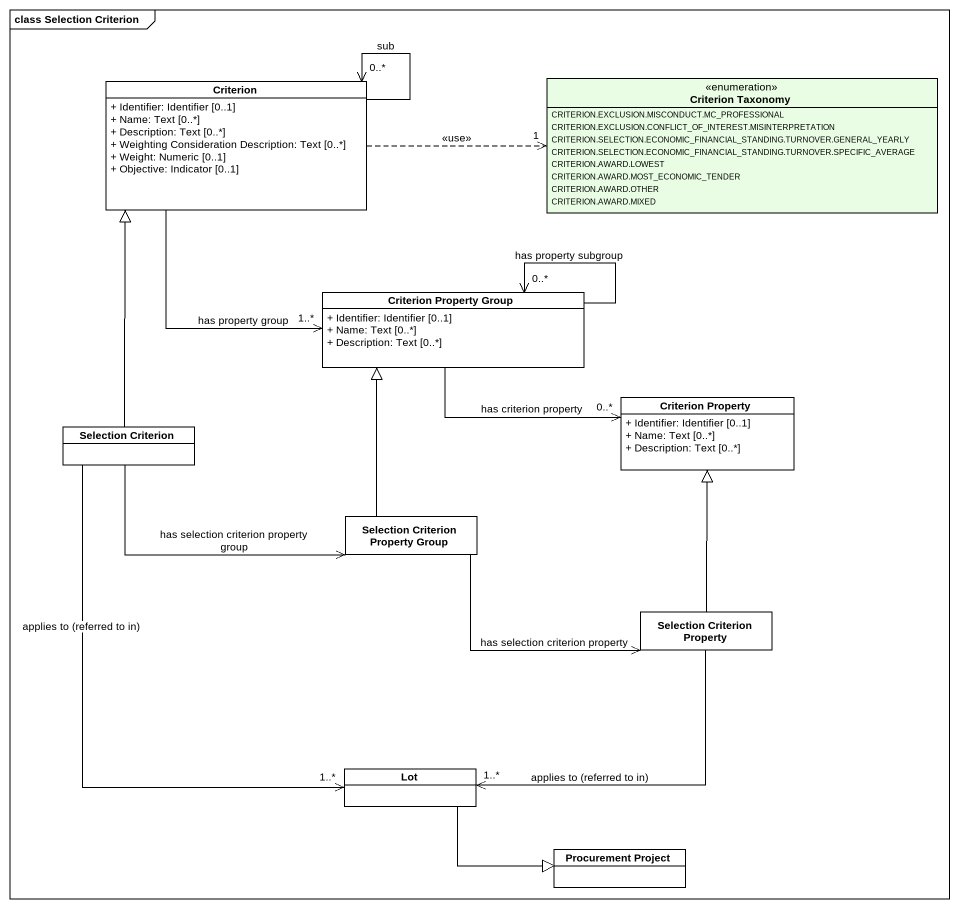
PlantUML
@startuml
mainframe class Selection Criterion
hide circle
hide empty members
skinparam classAttributeIconSize 0
class Criterion {
  + Identifier: Identifier [0..1]
  + Name: Text [0..*]
  + Description: Text [0..*]
  + Weighting Consideration Description: Text [0..*]
  + Weight: Numeric [0..1]
  + Objective: Indicator [0..1]
}
enum "Criterion Taxonomy" as Criterion_Taxonomy #E8FDE3 {
  CRITERION.EXCLUSION.MISCONDUCT.MC_PROFESSIONAL
  CRITERION.EXCLUSION.CONFLICT_OF_INTEREST.MISINTERPRETATION
  CRITERION.SELECTION.ECONOMIC_FINANCIAL_STANDING.TURNOVER.GENERAL_YEARLY
  CRITERION.SELECTION.ECONOMIC_FINANCIAL_STANDING.TURNOVER.SPECIFIC_AVERAGE
  CRITERION.AWARD.LOWEST
  CRITERION.AWARD.MOST_ECONOMIC_TENDER
  CRITERION.AWARD.OTHER
  CRITERION.AWARD.MIXED
}
class "Criterion Property Group" as Criterion_Property_Group {
  + Identifier: Identifier [0..1]
  + Name: Text [0..*]
  + Description: Text [0..*]
}
class "Selection Criterion" as Selection_Criterion
class "Criterion Property" as Criterion_Property {
  + Identifier: Identifier [0..1]
  + Name: Text [0..*]
  + Description: Text [0..*]
}
class "Selection Criterion Property Group" as Selection_Criterion_2
class "Selection Criterion Property" as Selection_Criterion_Property
class Lot
class "Procurement Project" as Procurement_Project
Criterion --> "0..*" Criterion : sub
Criterion .right.> "1" Criterion_Taxonomy : <<use>>
Criterion --> "1..*" Criterion_Property_Group : has property group
Criterion_Property_Group --> "0..*" Criterion_Property_Group : has property subgroup
Criterion_Property_Group -right-> "0..*" Criterion_Property : has criterion property
Selection_Criterion -up-|> Criterion
Selection_Criterion -right-> Selection_Criterion_2 : has selection criterion property group
Selection_Criterion --> "1..*" Lot : applies to (referred to in)
Selection_Criterion_2 -up-|> Criterion_Property_Group
Selection_Criterion_2 -right-> Selection_Criterion_Property : has selection criterion property
Selection_Criterion_Property -up-|> Criterion_Property
Selection_Criterion_Property -left-> "1..*" Lot : applies to (referred to in)
Lot -right-|> Procurement_Project
@enduml
